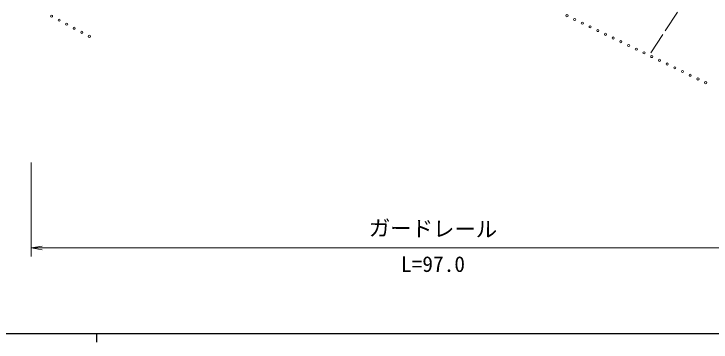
# Model space of a CAD drawing. Units: millimetres at full size, sheet at 1:1000; details may follow other scales. Extents: x 40000 to 680000, y 20000 to 380000.
# Drawn here: x 158358 to 239823, y 204000 to 242364 of the extents above; entities that cross this region are included whole.
import ezdxf
from ezdxf.enums import TextEntityAlignment as Align

# ---------------------------------------------------------------- set-up
doc = ezdxf.new("R2010")
doc.units = ezdxf.units.MM
doc.header["$LTSCALE"] = 1000
for name, color, linetype, lineweight in [('M-BGD', 7, 'Continuous', 13), ('M-STR-HTXT', 7, 'Continuous', 13), ('M-TTL-BAND', 7, 'Continuous', 25)]:
    doc.layers.add(name, color=color, linetype=linetype, lineweight=lineweight)
doc.styles.add('ＭＳ ゴシック', font='')
doc.styles.get('ＭＳ ゴシック').set_extended_font_data('MS Gothic')

# ---------------------------------------------------------------- blocks, each defined once
blk = doc.blocks.new('open_arrow')
at = {"color": 0, "linetype": 'Continuous', "lineweight": -2}
blk.add_lwpolyline([(7.5, 1.25), (0, 0), (7.5, -1.25)], dxfattribs=at)

msp = doc.modelspace()

# ---------------------------------------------------------------- linework, layer by layer
at = {"layer": 'M-BGD'}
for p, q in [((234479, 240398), (235888, 242564)), ((232797, 237813), (234206, 239979))]:
    msp.add_line(p, q, dxfattribs=at)
for centre in [(162756, 242101), (222984, 242158), (163639, 241631), (164521, 241160), (223883, 241720), (224784, 241286), (165404, 240690), (166287, 240220), (225685, 240852), (226586, 240418), (167169, 239750), (227487, 239984), (228387, 239549), (229288, 239115), (230189, 238681), (231090, 238247), (231991, 237813), (232891, 237378), (233791, 236942), (234691, 236505), (235590, 236069), (236490, 235632), (237390, 235196), (238289, 234759), (239189, 234323)]:
    msp.add_circle(centre, 125, dxfattribs=at)
at = {"layer": 'M-STR-HTXT'}
for p, q in [((160387, 225000), (160387, 214000)), ((160387, 215000), (254271, 215000))]:
    msp.add_line(p, q, dxfattribs=at)
at = {"layer": 'M-TTL-BAND'}
for p, q in [((40000, 205000), (579000, 205000)), ((168000, 205000), (168000, 204000))]:
    msp.add_line(p, q, dxfattribs=at)

# ---------------------------------------------------------------- block references
at = {"layer": 'M-STR-HTXT', "xscale": 167, "yscale": 167}
msp.add_blockref('open_arrow', (160387, 215000), dxfattribs=at)

# ---------------------------------------------------------------- texts
at = {"layer": 'M-STR-HTXT', "style": 'ＭＳ ゴシック'}
msp.add_text('ガードレール', height=1833, rotation=359.362, dxfattribs=at).set_placement((207315, 215791), align=Align.BOTTOM_CENTER)
msp.add_text('L=97.0', height=1833, dxfattribs=at).set_placement((207329, 211651), align=Align.BOTTOM_CENTER)

doc.saveas('drawing.dxf')
